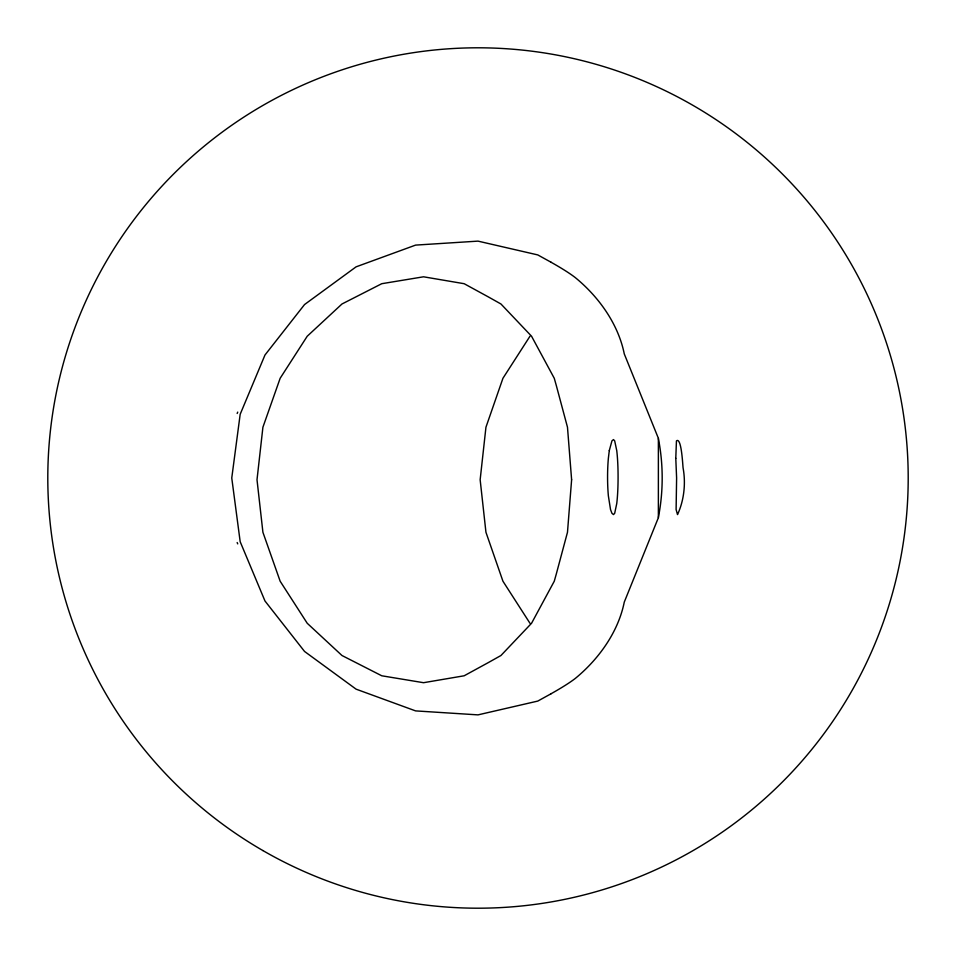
<?xml version="1.0" encoding="UTF-8"?>
<svg xmlns="http://www.w3.org/2000/svg" width="956" height="956" viewBox="0 0 956 956"><rect width="100%" height="100%" fill="white"/><g stroke="black" fill="none" stroke-linecap="round" stroke-linejoin="round"><path stroke-width="1.43" d="M551.086 693.733A159.126 16.36 -22.5 0 0 575.393 678.354C598.671 659.21 618.257 632.083 624.268 602.113L658.373 517.698L658.373 438.302L624.268 353.887C618.245 323.905 598.671 296.742 575.333 277.634A159.126 16.36 22.5 0 0 551.086 262.267M658.361 517.543C663.452 491.575 663.452 464.425 658.361 438.457M237.16 413.47L237.721 412.12M529.971 336.237L502.94 378.277L485.947 427.224L480.151 479.745L485.947 532.277L502.94 581.224L529.971 623.264M551.134 693.721L537.774 701.083L478 714.873L415.597 710.894L356.086 689.157L304.546 651.454L264.979 600.989L240.183 541.729L231.758 478L240.183 414.271L264.979 355.011L304.546 304.546L356.086 266.844L415.597 245.106L478 241.127L537.774 254.917L551.134 262.279M237.16 542.53L237.721 543.88M675.784 458.33L676.609 478L676.107 509.56L677.517 514.579C684.066 500.478 685.942 483.389 683.086 467.938C682.739 465.644 681.544 436.629 676.442 440.859L675.784 458.33M571.616 479.745L567.482 532.277L556.308 573.982L554.265 581.224L531.56 623.264L500.944 655.517L488.313 662.592L464.162 675.784L423.544 682.703L381.767 675.784L341.985 655.517L307.223 623.264L280.156 581.224L262.912 532.277L257.009 479.745L262.912 427.224L280.156 378.277L307.223 336.237L341.985 303.984L381.767 283.705L423.544 276.798L464.162 283.705L488.313 296.898L500.944 303.984L531.56 336.237L554.265 378.277L556.308 385.507L567.482 427.224L571.616 479.745M609.295 450.563L608.363 458.33A37.117 5.784 -90 0 0 608.363 495.829L610.525 509.56L611.948 513.312L613.477 514.579L614.684 513.312L616.74 503.597A37.344 4.529 90 0 0 616.74 450.551L614.684 440.859L613.477 439.581L611.948 440.859L609.295 450.563M262.9 850.565A430.2 430.2 0 0 0 908.2 478A430.2 430.2 0 0 0 262.9 105.435A430.2 430.2 0 0 0 262.9 850.565"/></g></svg>
